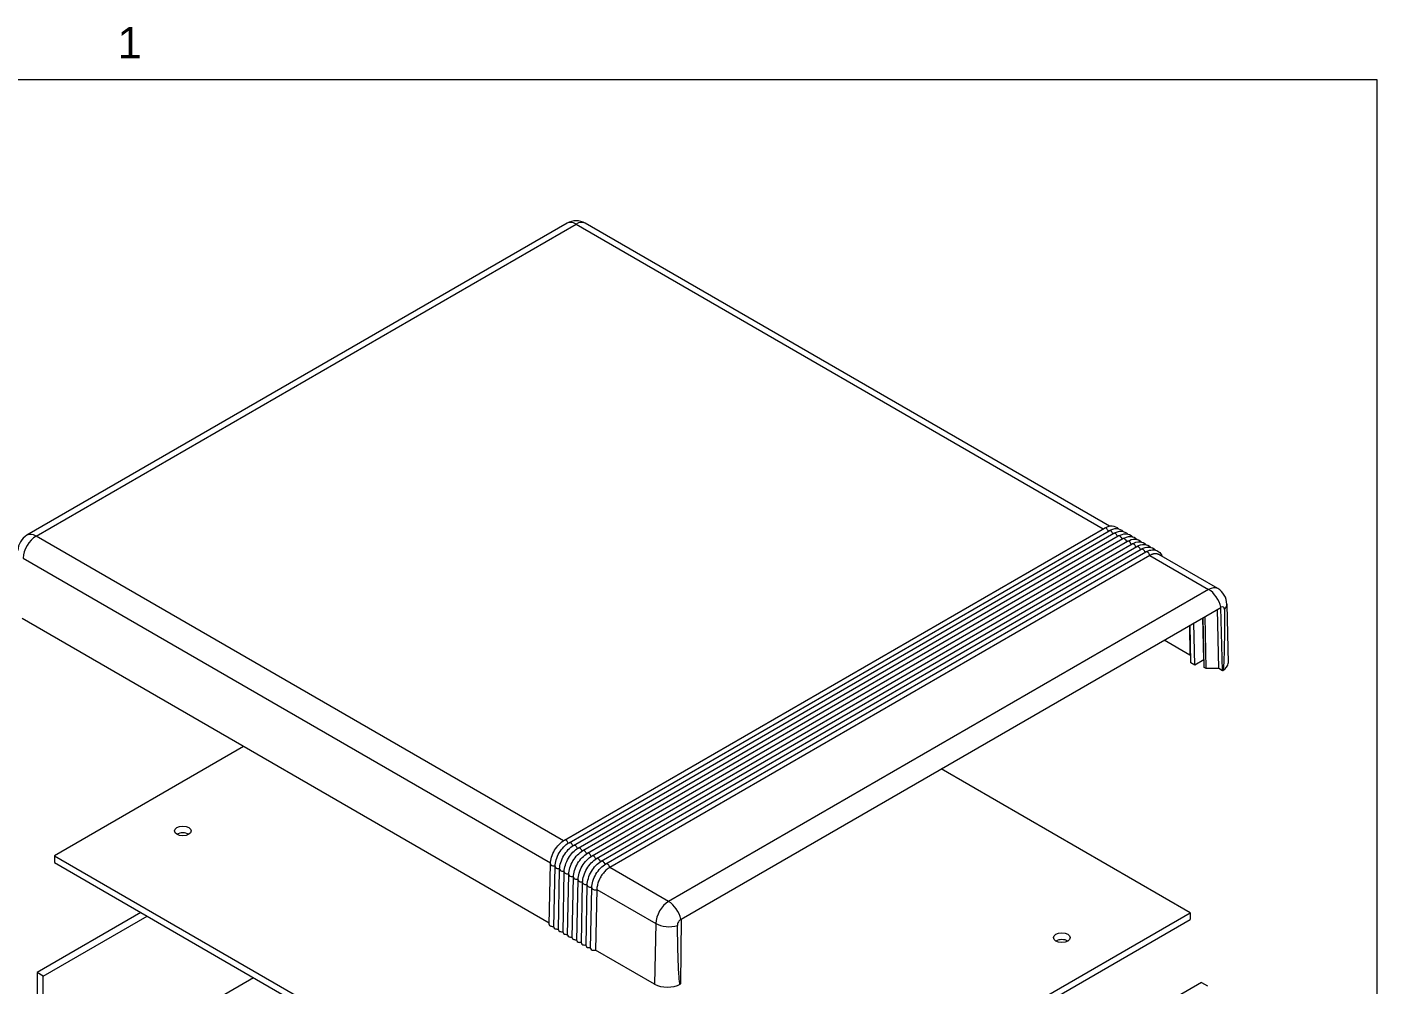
# Model space of a CAD drawing. Header units: millimetres. Extents: x 13 to 1104, y 13 to 850.
# Drawn here: x 819.4 to 1079, y 651 to 835.1 of the extents above; entities that cross this region are included whole.
import ezdxf

# ---------------------------------------------------------------- set-up
doc = ezdxf.new("R2010")
doc.units = ezdxf.units.MM
doc.header["$LTSCALE"] = 4
for name, color, linetype, lineweight in [('Border (ANSI)', 7, 'Continuous', 9), ('Visible (ANSI)', 7, 'Continuous', 9), ('Visible Narrow (ANSI)', 7, 'Continuous', 9)]:
    doc.layers.add(name, color=color, linetype=linetype, lineweight=lineweight)
doc.styles.add('Note Text (ANSI)', font='ARIAL.TTF')

# ---------------------------------------------------------------- blocks, each defined once
blk = doc.blocks.new('Borders Default Border')
at = {"layer": 'Border (ANSI)', "flags": 128}
blk.add_lwpolyline([(9.652, 9.652), (9.652, 206.248), (269.748, 206.248), (269.748, 9.652), (9.652, 9.652)], dxfattribs=at)
at = {"layer": 'Border (ANSI)', "insert": (209.206, 207.264), "char_height": 1.5, "attachment_point": 7, "style": 'Note Text (ANSI)'}
blk.add_mtext('1', dxfattribs=at)

msp = doc.modelspace()

# ---------------------------------------------------------------- linework, layer by layer
at = {"layer": 'Visible (ANSI)'}
for p, q in [((923.243, 797.366), (819.398, 737.411)), ((1027.554, 739.162), (926.743, 797.366)), ((922.747, 678.838), (1026.592, 738.793)), ((923.631, 678.328), (1027.476, 738.282)), ((924.515, 677.818), (1028.36, 737.772)), ((925.399, 677.307), (1029.243, 737.262)), ((926.283, 676.797), (1030.127, 736.752)), ((927.167, 676.287), (1031.011, 736.241)), ((928.051, 675.776), (1031.895, 735.731)), ((928.935, 675.266), (1032.779, 735.221)), ((929.818, 674.756), (1033.663, 734.71)), ((930.702, 674.245), (1034.547, 734.2)), ((1035.292, 733.511), (931.448, 673.556)), ((1048.365, 727.147), (1037.042, 733.684)), ((945.194, 663.638), (1048.935, 723.533)), ((1046.12, 711.803), (1045.92, 721.793)), ((1048.573, 711.775), (1048.345, 723.193)), ((1048.935, 723.533), (1048.987, 723.563)), ((1049.281, 711.366), (1048.935, 723.533)), ((1050.114, 724.186), (1050.341, 712.84)), ((919.826, 662.857), (818.446, 721.389)), ((1043.219, 712.866), (1043.073, 720.149)), ((1043.942, 712.448), (1043.78, 720.557)), ((1045.674, 713.448), (1045.512, 721.557)), ((1045.766, 712.007), (1045.574, 721.593)), ((1043.023, 714.367), (1038.04, 717.243)), ((1043.942, 712.448), (1043.219, 712.866)), ((1045.674, 713.448), (1043.942, 712.448)), ((1045.738, 713.412), (1045.674, 713.448)), ((1046.12, 711.803), (1045.766, 712.007)), ((1048.573, 711.775), (1046.12, 711.803)), ((1049.281, 711.366), (1048.573, 711.775)), ((1049.316, 711.387), (1049.281, 711.366)), ((861.05, 696.792), (824.686, 675.798)), ((1043.077, 664.878), (995.209, 692.515)), ((824.686, 675.798), (879.603, 644.091)), ((824.686, 675.798), (824.686, 674.491)), ((824.686, 674.491), (879.603, 642.785)), ((919.822, 662.606), (920.049, 674.239)), ((920.705, 662.095), (920.933, 673.729)), ((921.589, 661.585), (921.817, 673.219)), ((922.473, 661.075), (922.701, 672.708)), ((923.357, 660.564), (923.585, 672.198)), ((924.241, 660.054), (924.469, 671.688)), ((925.125, 659.544), (925.353, 671.177)), ((926.009, 659.033), (926.236, 670.667)), ((926.893, 658.523), (927.12, 670.157)), ((927.776, 658.013), (928.004, 669.646)), ((928.974, 669.335), (928.746, 657.708)), ((841.31, 664.893), (821.353, 653.371)), ((943.338, 607.294), (1043.077, 664.878)), ((1043.077, 664.878), (1043.077, 663.572)), ((822.519, 652.697), (842.477, 664.22)), ((943.338, 605.987), (1043.077, 663.572)), ((945.194, 663.638), (945.055, 651.191)), ((945.142, 663.609), (945.194, 663.638)), ((940.069, 651.171), (928.746, 657.708)), ((821.353, 653.371), (821.353, 629.693)), ((822.519, 652.697), (821.353, 653.371)), ((822.519, 629.019), (822.519, 652.697)), ((862.983, 652.381), (822.519, 629.019)), ((1045.244, 651.481), (942.006, 591.877)), ((945.055, 651.191), (945.019, 651.171)), ((1045.244, 651.481), (1046.411, 650.807))]:
    msp.add_line(p, q, dxfattribs=at)
at = {"layer": 'Visible (ANSI)', "flags": 128}
for points in [[(1026.592, 738.793), (1026.951, 738.974), (1027.315, 739.105), (1027.68, 739.182), (1028.044, 739.2), (1028.4, 739.155), (1028.735, 739.046), (1029.042, 738.871), (1029.309, 738.639)], [(1027.476, 738.282), (1027.835, 738.464), (1028.199, 738.595), (1028.564, 738.672), (1028.928, 738.69), (1029.284, 738.645), (1029.619, 738.535), (1029.926, 738.361), (1030.193, 738.129)], [(1028.36, 737.772), (1028.718, 737.953), (1029.083, 738.085), (1029.448, 738.162), (1029.812, 738.179), (1030.167, 738.135), (1030.503, 738.025), (1030.81, 737.85), (1031.077, 737.619)], [(1029.243, 737.262), (1029.602, 737.443), (1029.967, 737.574), (1030.332, 737.651), (1030.696, 737.669), (1031.051, 737.624), (1031.387, 737.515), (1031.694, 737.34), (1031.96, 737.108)], [(1030.127, 736.752), (1030.486, 736.933), (1030.851, 737.064), (1031.216, 737.141), (1031.58, 737.159), (1031.935, 737.114), (1032.27, 737.004), (1032.578, 736.83), (1032.844, 736.598)], [(1031.011, 736.241), (1031.37, 736.422), (1031.735, 736.554), (1032.1, 736.631), (1032.464, 736.648), (1032.819, 736.604), (1033.154, 736.494), (1033.461, 736.319), (1033.728, 736.088)], [(1031.895, 735.731), (1032.254, 735.912), (1032.619, 736.044), (1032.984, 736.12), (1033.348, 736.138), (1033.703, 736.093), (1034.038, 735.984), (1034.345, 735.809), (1034.612, 735.577)], [(1032.779, 735.221), (1033.138, 735.402), (1033.503, 735.533), (1033.868, 735.61), (1034.232, 735.628), (1034.587, 735.583), (1034.922, 735.473), (1035.229, 735.299), (1035.496, 735.067)], [(1033.663, 734.71), (1034.022, 734.891), (1034.387, 735.023), (1034.752, 735.1), (1035.116, 735.117), (1035.471, 735.073), (1035.806, 734.963), (1036.113, 734.788), (1036.38, 734.557)], [(1034.547, 734.2), (1034.78, 734.323), (1035.016, 734.426), (1035.254, 734.508), (1035.492, 734.566), (1035.729, 734.6), (1035.966, 734.608), (1036.2, 734.59), (1036.428, 734.545), (1036.646, 734.472), (1036.852, 734.37), (1037.045, 734.243), (1037.219, 734.092), (1037.373, 733.92), (1037.506, 733.729), (1037.618, 733.521), (1037.709, 733.299)], [(1037.042, 733.684), (1036.984, 733.716), (1036.924, 733.744), (1036.862, 733.769), (1036.799, 733.79), (1036.734, 733.808), (1036.667, 733.823), (1036.599, 733.834), (1036.53, 733.842), (1036.459, 733.847), (1036.387, 733.848), (1036.314, 733.846), (1036.239, 733.84), (1036.164, 733.831), (1036.088, 733.818), (1036.01, 733.803), (1035.933, 733.783), (1035.854, 733.761), (1035.775, 733.735), (1035.696, 733.706), (1035.616, 733.673), (1035.535, 733.637), (1035.454, 733.598), (1035.373, 733.556), (1035.292, 733.511)], [(1049.677, 723.156), (1049.676, 722.228), (1049.673, 721.337), (1049.669, 720.482), (1049.664, 719.664), (1049.658, 718.882), (1049.65, 718.138), (1049.642, 717.432), (1049.632, 716.763), (1049.621, 716.133), (1049.609, 715.541), (1049.596, 714.987), (1049.581, 714.473), (1049.566, 713.997), (1049.549, 713.561), (1049.531, 713.164), (1049.512, 712.807), (1049.491, 712.489), (1049.47, 712.212), (1049.447, 711.974), (1049.423, 711.776), (1049.398, 711.618), (1049.372, 711.501), (1049.345, 711.424), (1049.316, 711.387)], [(920.049, 674.239), (920.068, 674.559), (920.112, 674.887), (920.18, 675.22), (920.272, 675.554), (920.386, 675.888), (920.523, 676.221), (920.679, 676.548), (920.854, 676.867), (921.047, 677.175), (921.256, 677.471), (921.479, 677.75), (921.714, 678.012), (921.961, 678.254), (922.217, 678.474), (922.479, 678.669), (922.747, 678.838)], [(920.933, 673.729), (920.952, 674.049), (920.996, 674.377), (921.064, 674.709), (921.156, 675.043), (921.27, 675.378), (921.406, 675.711), (921.563, 676.038), (921.738, 676.356), (921.931, 676.665), (922.14, 676.961), (922.362, 677.24), (922.598, 677.502), (922.845, 677.744), (923.101, 677.963), (923.363, 678.158), (923.631, 678.328)], [(921.817, 673.219), (921.836, 673.538), (921.88, 673.866), (921.948, 674.199), (922.04, 674.533), (922.154, 674.868), (922.29, 675.201), (922.447, 675.528), (922.621, 675.846), (922.815, 676.155), (923.024, 676.451), (923.246, 676.73), (923.482, 676.991), (923.729, 677.233), (923.985, 677.453), (924.247, 677.648), (924.515, 677.818)], [(922.701, 672.708), (922.72, 673.028), (922.764, 673.356), (922.832, 673.689), (922.924, 674.023), (923.038, 674.357), (923.174, 674.69), (923.33, 675.017), (923.505, 675.336), (923.699, 675.644), (923.908, 675.94), (924.13, 676.219), (924.366, 676.481), (924.613, 676.723), (924.869, 676.943), (925.131, 677.138), (925.399, 677.307)], [(923.585, 672.198), (923.604, 672.518), (923.648, 672.846), (923.716, 673.178), (923.807, 673.512), (923.922, 673.847), (924.058, 674.18), (924.214, 674.507), (924.389, 674.825), (924.582, 675.134), (924.791, 675.43), (925.014, 675.709), (925.25, 675.971), (925.497, 676.213), (925.752, 676.432), (926.015, 676.627), (926.283, 676.797)], [(924.469, 671.688), (924.488, 672.007), (924.532, 672.335), (924.6, 672.668), (924.691, 673.002), (924.806, 673.337), (924.942, 673.67), (925.098, 673.997), (925.273, 674.315), (925.466, 674.624), (925.675, 674.92), (925.898, 675.199), (926.134, 675.46), (926.381, 675.702), (926.636, 675.922), (926.899, 676.117), (927.167, 676.287)], [(925.353, 671.177), (925.372, 671.497), (925.416, 671.825), (925.484, 672.158), (925.575, 672.492), (925.69, 672.826), (925.826, 673.159), (925.982, 673.486), (926.157, 673.805), (926.35, 674.114), (926.559, 674.409), (926.782, 674.689), (927.018, 674.95), (927.264, 675.192), (927.52, 675.412), (927.782, 675.607), (928.051, 675.776)], [(926.236, 670.667), (926.255, 670.987), (926.299, 671.315), (926.368, 671.647), (926.459, 671.981), (926.574, 672.316), (926.71, 672.649), (926.866, 672.976), (927.041, 673.294), (927.234, 673.603), (927.443, 673.899), (927.666, 674.178), (927.901, 674.44), (928.148, 674.682), (928.404, 674.901), (928.666, 675.096), (928.935, 675.266)], [(927.12, 670.157), (927.139, 670.476), (927.183, 670.804), (927.252, 671.137), (927.343, 671.471), (927.457, 671.806), (927.594, 672.139), (927.75, 672.466), (927.925, 672.784), (928.118, 673.093), (928.327, 673.389), (928.55, 673.668), (928.785, 673.929), (929.032, 674.171), (929.288, 674.391), (929.55, 674.586), (929.818, 674.756)], [(928.004, 669.646), (928.023, 669.966), (928.067, 670.294), (928.135, 670.627), (928.227, 670.961), (928.341, 671.296), (928.478, 671.629), (928.634, 671.956), (928.809, 672.274), (929.002, 672.583), (929.211, 672.878), (929.434, 673.158), (929.669, 673.419), (929.916, 673.661), (930.172, 673.881), (930.434, 674.076), (930.702, 674.245)], [(931.448, 673.556), (931.288, 673.458), (931.129, 673.349), (930.972, 673.228), (930.817, 673.097), (930.664, 672.956), (930.514, 672.806), (930.368, 672.646), (930.227, 672.479), (930.091, 672.305), (929.96, 672.124), (929.836, 671.936), (929.718, 671.744), (929.607, 671.546), (929.505, 671.346), (929.41, 671.143), (929.324, 670.939), (929.246, 670.733), (929.178, 670.527), (929.119, 670.321), (929.07, 670.118), (929.031, 669.916), (929.002, 669.719), (928.982, 669.525), (928.974, 669.335)], [(945.019, 651.171), (944.99, 651.175), (944.962, 651.22), (944.934, 651.306), (944.907, 651.433), (944.88, 651.602), (944.853, 651.811), (944.827, 652.061), (944.802, 652.353), (944.777, 652.684), (944.752, 653.057), (944.728, 653.469), (944.705, 653.922), (944.682, 654.415), (944.66, 654.948), (944.638, 655.521), (944.616, 656.133), (944.596, 656.783), (944.575, 657.473), (944.556, 658.202), (944.536, 658.968), (944.518, 659.773), (944.5, 660.615), (944.482, 661.495), (944.465, 662.411)]]:
    msp.add_lwpolyline(points, dxfattribs=at)
at = {"layer": 'Visible (ANSI)'}
for centre, start, end in [((924.993, 794.335), 60, 120), ((821.148, 734.38), 120, 178.8788), ((1046.615, 724.116), 1.14712, 60)]:
    msp.add_arc(centre, 3.5, start, end, dxfattribs=at)
for centre, major_axis, ratio, start_param, end_param in [((1048.993, 722.77), (0.477, 0.842), 0.5829383, 5.4819113, 7.0636728), ((1041.608, 713.55), (2, 0), 0.5773502, 0.6577257, 0.785137), ((1046.841, 712.816), (-3.5, -0.001), 0.5773502, 2.3559333, 3.1530222), ((849.368, 679.287), (-1.6, 0), 0.5773503, 3.9269908, 5.4977871), ((920.447, 662.602), (-0.625, 0), 0.5773503, 6.2718864, 8.2872885), ((921.33, 662.091), (-0.625, 0), 0.5773503, 6.2718864, 8.2872885), ((945.149, 662.815), (0.477, 0.842), 0.5829383, 0.7804875, 2.362249), ((922.214, 661.581), (-0.625, 0), 0.5773503, 6.2718864, 8.2872885), ((923.098, 661.071), (-0.625, 0), 0.5773503, 6.2718864, 8.2872885), ((923.982, 660.56), (-0.625, 0), 0.5773503, 6.2718864, 8.2872885), ((924.866, 660.05), (-0.625, 0), 0.5773503, 6.2718864, 8.2872885), ((925.75, 659.54), (-0.625, 0), 0.5773503, 6.2718864, 8.2872885), ((1018.395, 658.776), (-1.6, 0), 0.5773503, 3.9269908, 5.4977871), ((926.634, 659.029), (-0.625, 0), 0.5773503, 6.2718864, 8.2872885), ((927.518, 658.519), (-0.625, 0), 0.5773503, 6.2718864, 8.2872885), ((928.401, 658.009), (-0.625, 0), 0.5773503, 6.2718864, 8.4380219), ((942.544, 652.6), (3.5, 0.001), 0.5773502, 3.9267297, 5.497526)]:
    msp.add_ellipse(centre, major_axis=major_axis, ratio=ratio, start_param=start_param, end_param=end_param, dxfattribs=at)
for centre in [(849.368, 680.593), (1018.395, 660.083)]:
    msp.add_ellipse(centre, major_axis=(1.6, 0), ratio=0.5773503, dxfattribs=at)
at = {"layer": 'Visible Narrow (ANSI)'}
for p, q in [((821.148, 737.238), (924.993, 797.192)), ((924.993, 797.192), (1026.368, 738.663)), ((922.532, 678.704), (821.148, 737.238)), ((818.674, 733.017), (920.061, 674.481)), ((1035.292, 733.511), (1046.615, 726.974)), ((1046.615, 726.974), (942.771, 667.019)), ((1042.909, 720.054), (1043.023, 714.367)), ((942.771, 667.019), (931.448, 673.556)), ((928.974, 669.335), (940.296, 662.798)), ((940.296, 662.798), (940.069, 651.171))]:
    msp.add_line(p, q, dxfattribs=at)
for centre, major_axis, ratio, start_param, end_param in [((924.993, 794.335), (-1.75, 3.031), 0.5773503, 5.4977871, 6.2831853), ((924.993, 794.335), (1.75, 3.031), 0.5773503, 0, 0.7853982), ((821.148, 734.38), (-1.75, 3.031), 0.5773503, 5.4977871, 6.2831853), ((1026.904, 738.252), (0.313, -0.541), 0.5773502, 1.1433843, 3.1414621), ((1027.788, 737.741), (0.313, -0.541), 0.5773502, 1.1433843, 3.1414621), ((1028.672, 737.231), (0.313, -0.541), 0.5773502, 1.1433843, 3.1414621), ((1029.556, 736.721), (0.313, -0.541), 0.5773502, 1.1433843, 3.1414621), ((821.148, 734.38), (1.75, 3.031), 0.5773503, 0.7853982, 2.3333413), ((1030.44, 736.21), (0.313, -0.541), 0.5773502, 1.1433843, 3.1414621), ((1031.324, 735.7), (0.313, -0.541), 0.5773502, 1.1433843, 3.1414621), ((1032.208, 735.19), (0.313, -0.541), 0.5773502, 1.1433843, 3.1414621), ((1033.092, 734.679), (0.313, -0.541), 0.5773502, 1.1433843, 3.1414621), ((1033.975, 734.169), (0.313, -0.541), 0.5773502, 1.1433843, 3.1414621), ((1034.859, 733.659), (0.313, -0.541), 0.5773502, 0.9864949, 3.1414621), ((1046.615, 724.116), (1.75, 3.031), 0.5773503, 0, 0.7853982), ((1046.615, 724.116), (1.75, -3.031), 0.5773503, 1.0751499, 2.3561945), ((1046.615, 724.116), (3.499, 0.07), 0.5903926, 5.7661797, 6.2831853), ((923.06, 678.297), (0.313, -0.541), 0.5773502, 1.1357989, 3.1414621), ((923.944, 677.787), (0.313, -0.541), 0.5773502, 1.1357989, 3.1414621), ((924.828, 677.276), (0.313, -0.541), 0.5773502, 1.1357989, 3.1414621), ((925.712, 676.766), (0.313, -0.541), 0.5773502, 1.1357989, 3.1414621), ((926.595, 676.256), (0.313, -0.541), 0.5773502, 1.1357989, 3.1414621), ((927.479, 675.745), (0.313, -0.541), 0.5773502, 1.1357989, 3.1414621), ((928.363, 675.235), (0.313, -0.541), 0.5773502, 1.1357989, 3.1414621), ((929.247, 674.725), (0.313, -0.541), 0.5773502, 1.1357989, 3.1414621), ((920.674, 674.227), (0.625, -0.012), 0.5640031, 3.1417144, 5.164063), ((921.558, 673.717), (0.625, -0.012), 0.5640031, 3.1417144, 5.164063), ((922.442, 673.206), (0.625, -0.012), 0.5640031, 3.1417144, 5.164063), ((923.326, 672.696), (0.625, -0.012), 0.5640031, 3.1417144, 5.164063), ((930.131, 674.215), (0.313, -0.541), 0.5773502, 1.1357989, 3.1414621), ((931.015, 673.704), (0.313, -0.541), 0.5773502, 0.9864949, 3.1414621), ((924.21, 672.186), (0.625, -0.012), 0.5640031, 3.1417144, 5.164063), ((925.093, 671.675), (0.625, -0.012), 0.5640031, 3.1417144, 5.164063), ((925.977, 671.165), (0.625, -0.012), 0.5640031, 3.1417144, 5.164063), ((926.861, 670.655), (0.625, -0.012), 0.5640031, 3.1417144, 5.164063), ((927.745, 670.144), (0.625, -0.012), 0.5640031, 3.1417144, 5.164063), ((928.629, 669.634), (0.625, -0.012), 0.5640031, 3.1417144, 5.30785), ((942.771, 664.161), (-1.75, -3.031), 0.5773503, 3.9269908, 5.474934), ((942.771, 664.161), (-1.75, 3.031), 0.5773503, 4.2167425, 5.4977871), ((942.771, 664.161), (3.499, -0.068), 0.5640064, 3.9381592, 5.2288723)]:
    msp.add_ellipse(centre, major_axis=major_axis, ratio=ratio, start_param=start_param, end_param=end_param, dxfattribs=at)

# ---------------------------------------------------------------- block references
at = {"xscale": 4, "yscale": 4, "zscale": 4}
msp.add_blockref('Borders Default Border', (0, 0), dxfattribs=at)

doc.saveas('drawing.dxf')
